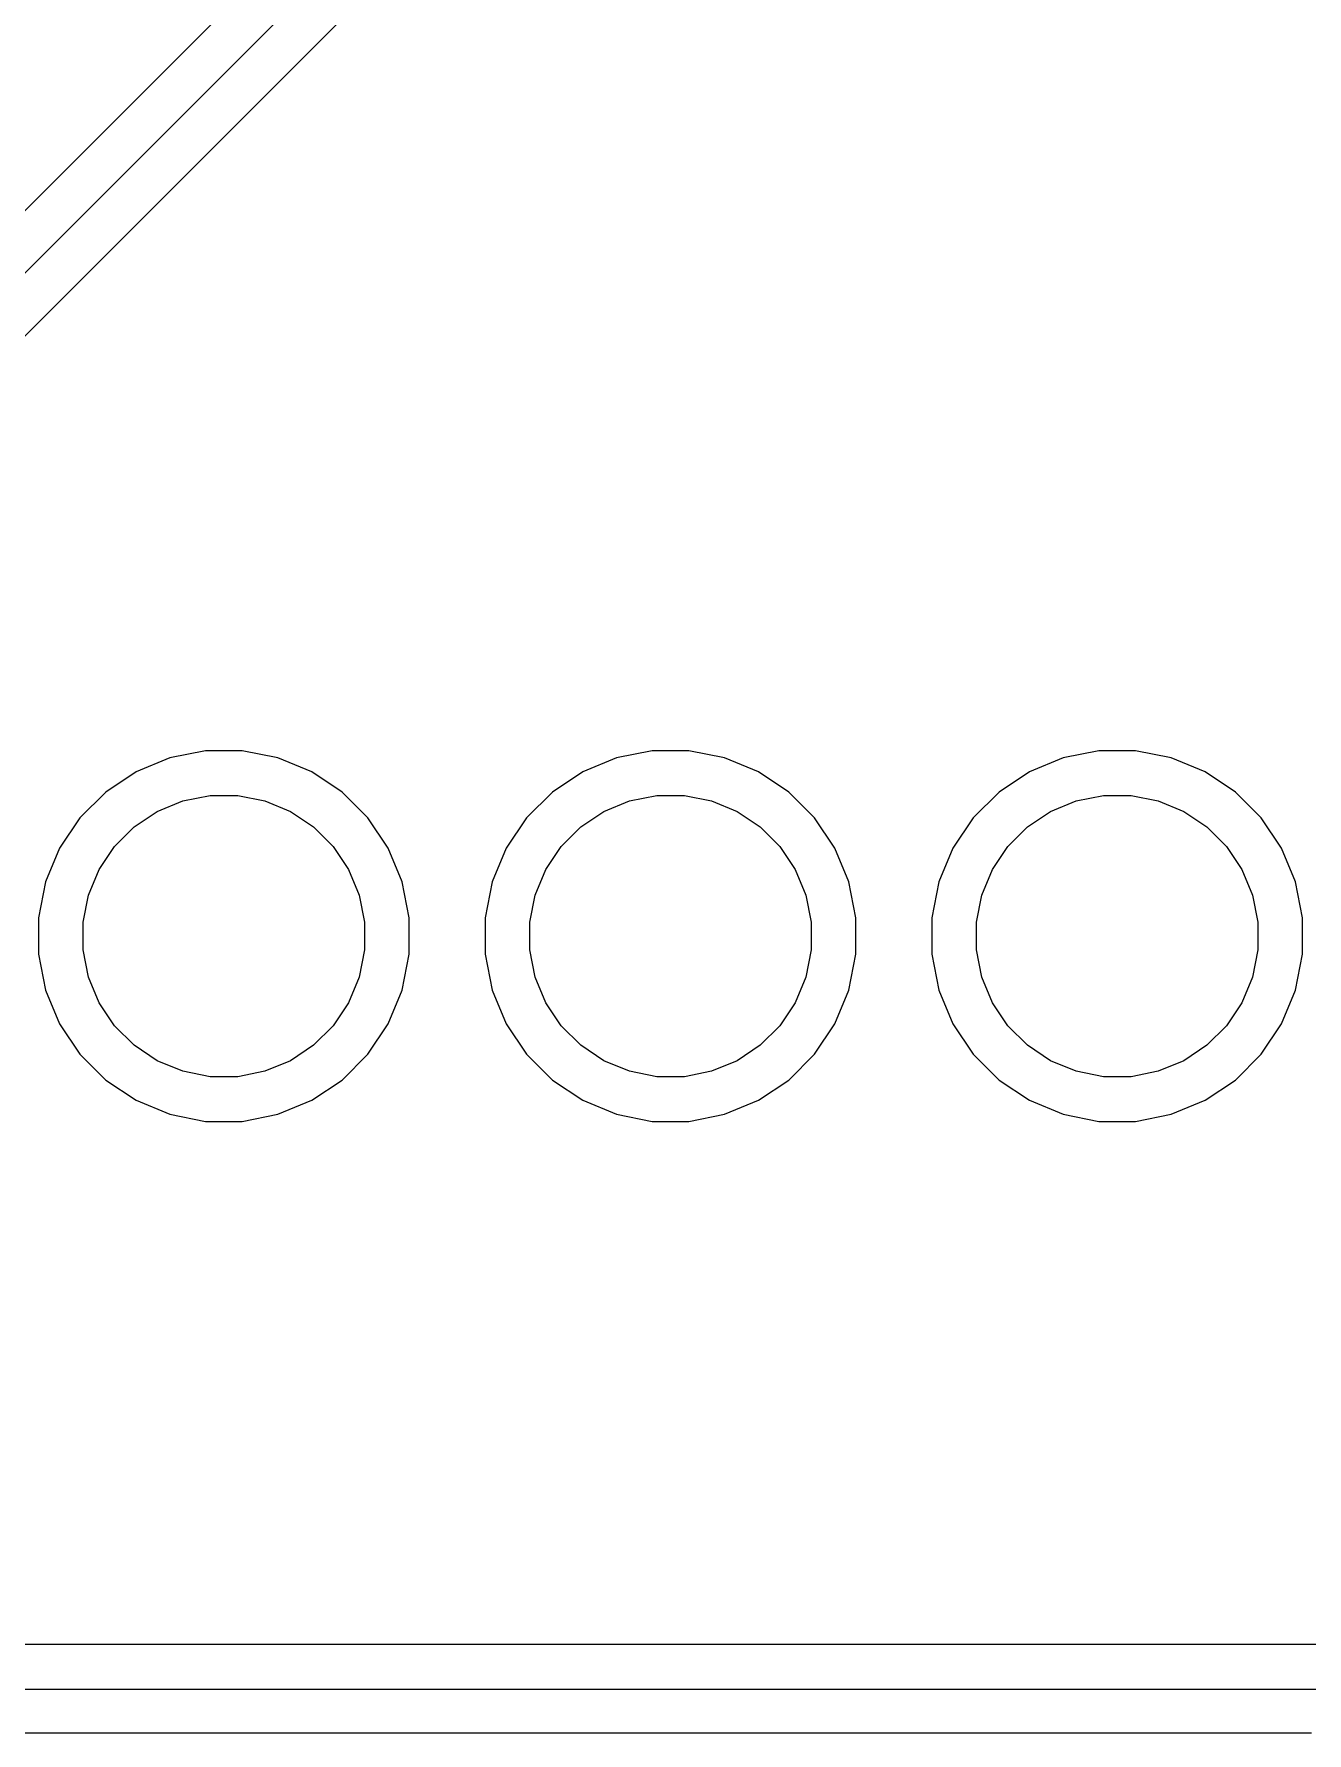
# Model space of a CAD drawing. Extents: x 0.4 to 10.6, y -8.1 to -0.4.
# Drawn here: x 2.8783 to 3.1634, y -3.4217 to -3.0413 of the extents above; entities that cross this region are included whole.
import ezdxf

# ---------------------------------------------------------------- set-up
doc = ezdxf.new("R2010")
doc.units = 0
doc.header["$MEASUREMENT"] = 0
doc.layers.add('BLACK', color=7, linetype='CONTINUOUS')

msp = doc.modelspace()

# ---------------------------------------------------------------- linework, layer by layer
at = {"layer": 'BLACK', "linetype": 'CONTINUOUS'}
for p, q in [((2.74905, -3.20816), (2.94783, -3.00938)), ((2.95607, -3.01507), (2.75601, -3.21512)), ((2.76357, -3.22171), (2.96265, -3.02262)), ((2.91678, -3.20181), (2.90876, -3.20341)), ((2.92495, -3.20181), (2.91678, -3.20181)), ((2.93297, -3.20341), (2.92495, -3.20181)), ((3.01678, -3.20181), (3.00876, -3.20341)), ((3.02495, -3.20181), (3.01678, -3.20181)), ((3.03297, -3.20341), (3.02495, -3.20181)), ((3.11678, -3.20181), (3.10876, -3.20341)), ((3.12495, -3.20181), (3.11678, -3.20181)), ((3.13297, -3.20341), (3.12495, -3.20181)), ((2.90121, -3.20653), (2.89441, -3.21108)), ((2.90876, -3.20341), (2.90121, -3.20653)), ((2.94052, -3.20653), (2.93297, -3.20341)), ((2.94732, -3.21107), (2.94052, -3.20653)), ((3.00121, -3.20653), (2.99441, -3.21108)), ((3.00876, -3.20341), (3.00121, -3.20653)), ((3.04052, -3.20653), (3.03297, -3.20341)), ((3.04732, -3.21107), (3.04052, -3.20653)), ((3.10121, -3.20653), (3.09441, -3.21108)), ((3.10876, -3.20341), (3.10121, -3.20653)), ((3.14052, -3.20653), (3.13297, -3.20341)), ((3.14732, -3.21107), (3.14052, -3.20653)), ((2.89441, -3.21108), (2.88863, -3.21685)), ((2.90595, -3.2154), (2.91168, -3.21302)), ((2.91168, -3.21302), (2.91776, -3.21181)), ((2.91776, -3.21181), (2.92397, -3.21181)), ((2.92397, -3.21181), (2.93005, -3.21302)), ((2.93005, -3.21302), (2.93579, -3.2154)), ((2.9531, -3.21685), (2.94732, -3.21107)), ((2.99441, -3.21108), (2.98863, -3.21685)), ((3.00595, -3.2154), (3.01168, -3.21302)), ((3.01168, -3.21302), (3.01776, -3.21181)), ((3.01776, -3.21181), (3.02397, -3.21181)), ((3.02397, -3.21181), (3.03005, -3.21302)), ((3.03005, -3.21302), (3.03579, -3.2154)), ((3.0531, -3.21685), (3.04732, -3.21107)), ((3.09441, -3.21108), (3.08863, -3.21685)), ((3.10595, -3.2154), (3.11168, -3.21302)), ((3.11168, -3.21302), (3.11776, -3.21181)), ((3.11776, -3.21181), (3.12397, -3.21181)), ((3.12397, -3.21181), (3.13005, -3.21302)), ((3.13005, -3.21302), (3.13579, -3.2154)), ((3.1531, -3.21685), (3.14732, -3.21107)), ((2.88863, -3.21685), (2.88409, -3.22365)), ((2.90079, -3.21884), (2.90595, -3.2154)), ((2.93579, -3.2154), (2.94094, -3.21884)), ((2.95764, -3.22365), (2.9531, -3.21685)), ((2.98863, -3.21685), (2.98409, -3.22365)), ((3.00079, -3.21884), (3.00595, -3.2154)), ((3.03579, -3.2154), (3.04094, -3.21884)), ((3.05764, -3.22365), (3.0531, -3.21685)), ((3.08863, -3.21685), (3.08409, -3.22365)), ((3.10079, -3.21884), (3.10595, -3.2154)), ((3.13579, -3.2154), (3.14094, -3.21884)), ((3.15764, -3.22365), (3.1531, -3.21685)), ((2.8964, -3.22323), (2.90079, -3.21884)), ((2.94094, -3.21884), (2.94533, -3.22323)), ((2.9964, -3.22323), (3.00079, -3.21884)), ((3.04094, -3.21884), (3.04533, -3.22323)), ((3.0964, -3.22323), (3.10079, -3.21884)), ((3.14094, -3.21884), (3.14533, -3.22323)), ((2.88409, -3.22365), (2.88096, -3.2312)), ((2.89295, -3.22839), (2.8964, -3.22323)), ((2.94533, -3.22323), (2.94878, -3.22839)), ((2.96077, -3.2312), (2.95764, -3.22365)), ((2.98409, -3.22365), (2.98096, -3.2312)), ((2.99295, -3.22839), (2.9964, -3.22323)), ((3.04533, -3.22323), (3.04878, -3.22839)), ((3.06077, -3.2312), (3.05764, -3.22365)), ((3.08409, -3.22365), (3.08096, -3.2312)), ((3.09295, -3.22839), (3.0964, -3.22323)), ((3.14533, -3.22323), (3.14878, -3.22839)), ((3.16077, -3.2312), (3.15764, -3.22365)), ((2.89058, -3.23412), (2.89295, -3.22839)), ((2.94878, -3.22839), (2.95115, -3.23412)), ((2.99058, -3.23412), (2.99295, -3.22839)), ((3.04878, -3.22839), (3.05115, -3.23412)), ((3.09058, -3.23412), (3.09295, -3.22839)), ((3.14878, -3.22839), (3.15115, -3.23412)), ((2.88096, -3.2312), (2.87937, -3.23922)), ((2.96236, -3.23922), (2.96077, -3.2312)), ((2.98096, -3.2312), (2.97937, -3.23922)), ((3.06236, -3.23922), (3.06077, -3.2312)), ((3.08096, -3.2312), (3.07937, -3.23922)), ((3.16236, -3.23922), (3.16077, -3.2312)), ((2.88937, -3.24021), (2.89058, -3.23412)), ((2.95115, -3.23412), (2.95236, -3.24021)), ((2.98937, -3.24021), (2.99058, -3.23412)), ((3.05115, -3.23412), (3.05236, -3.24021)), ((3.08937, -3.24021), (3.09058, -3.23412)), ((3.15115, -3.23412), (3.15236, -3.24021)), ((2.87937, -3.23922), (2.87937, -3.24739)), ((2.88937, -3.24641), (2.88937, -3.24021)), ((2.95236, -3.24021), (2.95236, -3.24641)), ((2.96236, -3.24739), (2.96236, -3.23922)), ((2.97937, -3.23922), (2.97937, -3.24739)), ((2.98937, -3.24641), (2.98937, -3.24021)), ((3.05236, -3.24021), (3.05236, -3.24641)), ((3.06236, -3.24739), (3.06236, -3.23922)), ((3.07937, -3.23922), (3.07937, -3.24739)), ((3.08937, -3.24641), (3.08937, -3.24021)), ((3.15236, -3.24021), (3.15236, -3.24641)), ((3.16236, -3.24739), (3.16236, -3.23922)), ((2.87937, -3.24739), (2.88096, -3.25541)), ((2.89058, -3.25249), (2.88937, -3.24641)), ((2.95236, -3.24641), (2.95115, -3.25249)), ((2.96077, -3.25541), (2.96236, -3.24739)), ((2.97937, -3.24739), (2.98096, -3.25541)), ((2.99058, -3.25249), (2.98937, -3.24641)), ((3.05236, -3.24641), (3.05115, -3.25249)), ((3.06077, -3.25541), (3.06236, -3.24739)), ((3.07937, -3.24739), (3.08096, -3.25541)), ((3.09058, -3.25249), (3.08937, -3.24641)), ((3.15236, -3.24641), (3.15115, -3.25249)), ((3.16077, -3.25541), (3.16236, -3.24739)), ((2.89295, -3.25823), (2.89058, -3.25249)), ((2.95115, -3.25249), (2.94878, -3.25823)), ((2.99295, -3.25823), (2.99058, -3.25249)), ((3.05115, -3.25249), (3.04878, -3.25823)), ((3.09295, -3.25823), (3.09058, -3.25249)), ((3.15115, -3.25249), (3.14878, -3.25823)), ((2.88096, -3.25541), (2.88409, -3.26296)), ((2.95764, -3.26296), (2.96077, -3.25541)), ((2.98096, -3.25541), (2.98409, -3.26296)), ((3.05764, -3.26296), (3.06077, -3.25541)), ((3.08096, -3.25541), (3.08409, -3.26296)), ((3.15764, -3.26296), (3.16077, -3.25541)), ((2.8964, -3.26338), (2.89295, -3.25823)), ((2.94878, -3.25823), (2.94533, -3.26338)), ((2.9964, -3.26338), (2.99295, -3.25823)), ((3.04878, -3.25823), (3.04533, -3.26338)), ((3.0964, -3.26338), (3.09295, -3.25823)), ((3.14878, -3.25823), (3.14533, -3.26338)), ((2.88409, -3.26296), (2.88863, -3.26976)), ((2.90079, -3.26777), (2.8964, -3.26338)), ((2.94533, -3.26338), (2.94094, -3.26777)), ((2.9531, -3.26976), (2.95764, -3.26296)), ((2.98409, -3.26296), (2.98863, -3.26976)), ((3.00079, -3.26777), (2.9964, -3.26338)), ((3.04533, -3.26338), (3.04094, -3.26777)), ((3.0531, -3.26976), (3.05764, -3.26296)), ((3.08409, -3.26296), (3.08863, -3.26976)), ((3.10079, -3.26777), (3.0964, -3.26338)), ((3.14533, -3.26338), (3.14094, -3.26777)), ((3.1531, -3.26976), (3.15764, -3.26296)), ((2.88863, -3.26976), (2.89441, -3.27554)), ((2.90595, -3.27122), (2.90079, -3.26777)), ((2.91168, -3.27359), (2.90595, -3.27122)), ((2.93579, -3.27122), (2.93005, -3.27359)), ((2.94094, -3.26777), (2.93579, -3.27122)), ((2.94732, -3.27554), (2.9531, -3.26976)), ((2.98863, -3.26976), (2.99441, -3.27554)), ((3.00595, -3.27122), (3.00079, -3.26777)), ((3.01168, -3.27359), (3.00595, -3.27122)), ((3.03579, -3.27122), (3.03005, -3.27359)), ((3.04094, -3.26777), (3.03579, -3.27122)), ((3.04732, -3.27554), (3.0531, -3.26976)), ((3.08863, -3.26976), (3.09441, -3.27554)), ((3.10595, -3.27122), (3.10079, -3.26777)), ((3.11168, -3.27359), (3.10595, -3.27122)), ((3.13579, -3.27122), (3.13005, -3.27359)), ((3.14094, -3.26777), (3.13579, -3.27122)), ((3.14732, -3.27554), (3.1531, -3.26976)), ((2.91776, -3.2748), (2.91168, -3.27359)), ((2.92397, -3.2748), (2.91776, -3.2748)), ((2.93005, -3.27359), (2.92397, -3.2748)), ((3.01776, -3.2748), (3.01168, -3.27359)), ((3.02397, -3.2748), (3.01776, -3.2748)), ((3.03005, -3.27359), (3.02397, -3.2748)), ((3.11776, -3.2748), (3.11168, -3.27359)), ((3.12397, -3.2748), (3.11776, -3.2748)), ((3.13005, -3.27359), (3.12397, -3.2748)), ((2.89441, -3.27554), (2.90121, -3.28008)), ((2.94052, -3.28008), (2.94732, -3.27554)), ((2.99441, -3.27554), (3.00121, -3.28008)), ((3.04052, -3.28008), (3.04732, -3.27554)), ((3.09441, -3.27554), (3.10121, -3.28008)), ((3.14052, -3.28008), (3.14732, -3.27554)), ((2.90121, -3.28008), (2.90876, -3.28321)), ((2.93297, -3.28321), (2.94052, -3.28008)), ((3.00121, -3.28008), (3.00876, -3.28321)), ((3.03297, -3.28321), (3.04052, -3.28008)), ((3.10121, -3.28008), (3.10876, -3.28321)), ((3.13297, -3.28321), (3.14052, -3.28008)), ((2.90876, -3.28321), (2.91678, -3.2848)), ((2.91678, -3.2848), (2.92495, -3.2848)), ((2.92495, -3.2848), (2.93297, -3.28321)), ((3.00876, -3.28321), (3.01678, -3.2848)), ((3.01678, -3.2848), (3.02495, -3.2848)), ((3.02495, -3.2848), (3.03297, -3.28321)), ((3.10876, -3.28321), (3.11678, -3.2848)), ((3.11678, -3.2848), (3.12495, -3.2848)), ((3.12495, -3.2848), (3.13297, -3.28321)), ((3.16689, -3.40191), (2.85494, -3.40191)), ((2.8435, -3.41191), (3.16757, -3.41191)), ((3.16437, -3.42175), (2.8435, -3.42175))]:
    msp.add_line(p, q, dxfattribs=at)

doc.saveas('drawing.dxf')
